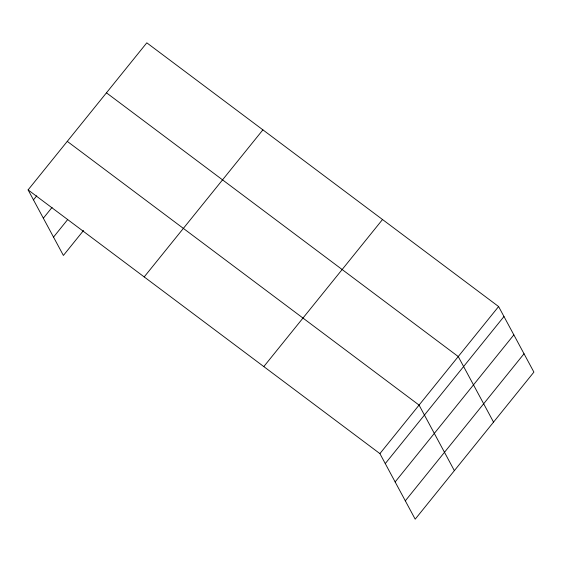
<?xml version="1.0" encoding="UTF-8"?>
<svg xmlns="http://www.w3.org/2000/svg" width="562" height="562" viewBox="0 0 562 562"><rect width="100%" height="100%" fill="white"/><g stroke="black" fill="none" stroke-linecap="round" stroke-linejoin="round"><path stroke-width="0.84" d="M28.1 189.893L146.808 42.824L498.606 306.55L533.9 372.107L415.192 519.176L379.898 453.618L28.1 189.893L63.394 255.45L83.527 230.504M33.467 199.861L36.734 195.822M43.344 218.204L52.048 207.42M53.523 237.108L67.665 219.58M144.195 276.925L262.897 129.857M263.803 366.593L382.511 219.524M379.898 453.618L498.606 306.55M385.265 463.594L503.974 316.525M395.142 481.936L513.851 334.868M405.314 500.833L524.023 353.765M106.45 92.828L458.241 356.554L493.541 422.111M67.271 141.364L419.069 405.09L454.363 470.64"/></g></svg>
